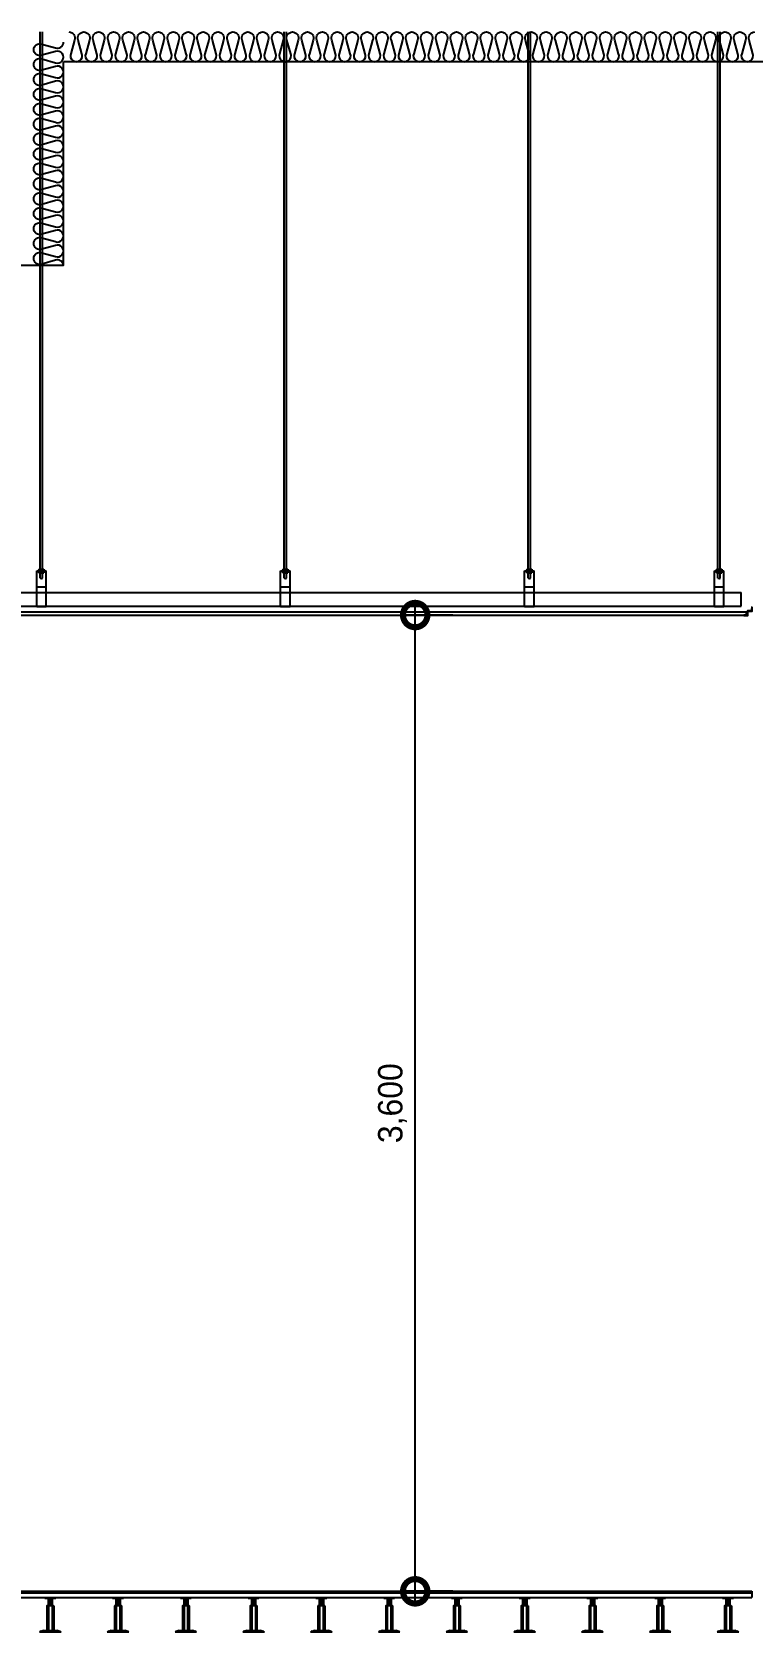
# Model space of a CAD drawing. Header units: millimetres. Extents: x 17311 to 801382, y -242618 to -104888.
# Drawn here: x 138439 to 141095, y -217858 to -211958 of the extents above; entities that cross this region are included whole.
import ezdxf

# ---------------------------------------------------------------- set-up
doc = ezdxf.new("R2010")
doc.units = ezdxf.units.MM
doc.header["$LTSCALE"] = 250
doc.layers.get('Defpoints').update_dxf_attribs({"color": 151})
for name, color, linetype in [('A-CEIL', 8, 'Continuous'), ('A-CEIL_EL', 8, 'Continuous'), ('A-ELE-4', 4, 'Continuous'), ('A-ELE-8', 8, 'Continuous'), ('GES', 7, 'Continuous'), ('ISL', 251, 'Continuous'), ('MO-S', 3, 'Continuous')]:
    doc.layers.add(name, color=color, linetype=linetype)
doc.layers.add('CK', color=221, linetype='Continuous', plot=False)
doc.styles.add('Gdim', font='')
doc.styles.get('Gdim').set_extended_font_data('Dotum')
doc.dimstyles.new('Gdim50', dxfattribs={"dimscale": 30, "dimtxt": 3, "dimasz": 6, "dimexe": 1.5, "dimexo": 2, "dimgap": 1, "dimtad": 1, "dimdec": 0, "dimzin": 0, "dimdsep": 46, "dimlunit": 6, "dimtxsty": 'Gdim', "dimblk": 'DOTSMALL', "dimcen": 1.5, "dimdle": 1.5, "dimclrd": 256, "dimclre": 256, "dimclrt": 256, "dimazin": 0, "dimtfac": 1, "dimtdec": 0, "dimtix": 1, "dimtmove": 2, "dimatfit": 3, "dimldrblk": 'DOTSMALL', "dimfxl": 1.5, "dimtolj": 1, "dimtzin": 0, "dimlwd": -1, "dimlwe": -1, "dimarcsym": 1})

# ---------------------------------------------------------------- blocks, each defined once
blk = doc.blocks.new('_DotSmall')
at = {"color": 0, "linetype": 'ByBlock', "const_width": 0.5}
blk.add_lwpolyline([(-0.0625, 0, 1), (0.0625, 0, 1)], format="xyb", close=True, dxfattribs=at)
blk = doc.blocks.new('*D54')
at = {"layer": 'CK', "transparency": 16777216}
for p, q in [((139991, -214108.4), (139807.7, -214108.4)), ((139852.7, -217753.4), (139852.7, -214063.4)), ((139991, -217708.4), (139807.7, -217708.4))]:
    blk.add_line(p, q, dxfattribs=at)
at = {"layer": 'Defpoints', "color": 0, "transparency": 16777216}
for p in [(139852.7, -214108.4), (140051, -214108.4), (140051, -217708.4)]:
    blk.add_point(p, dxfattribs=at)
at = {"layer": 'CK', "transparency": 16777216, "xscale": 180, "yscale": 180, "zscale": 180}
for p, rotation in [((139852.7, -214108.4), 90), ((139852.7, -217708.4), 270)]:
    blk.add_blockref('_DotSmall', p, dxfattribs=dict(at, rotation=rotation))
at = {"layer": 'CK', "transparency": 16777216, "insert": (139769, -215908.4), "char_height": 90, "attachment_point": 5, "rotation": 90, "style": 'Gdim'}
blk.add_mtext('\\A1;3,600', dxfattribs=at)
blk = doc.blocks.new('*U104')
at = {"layer": 'A-ELE-4'}
blk.add_line((-8.1, 0), (14941.9, 0), dxfattribs=at)
at = {"layer": 'A-ELE-8'}
for p, q in [((14941.9, 0), (14941.9, -23)), ((-8.1, -5), (14941.9, -5)), ((-8.1, -23), (14941.9, -23))]:
    blk.add_line(p, q, dxfattribs=at)
blk = doc.blocks.new('*U105')
at = {"layer": 'GES', "color": 8}
for p, q in [((51345, 2017, 0), (51345, 2019.5, 0)), ((51345, 2019.5, 0), (51385, 2019.5, 0)), ((51345, 2017, 0), (51385, 2017, 0)), ((51357.4, 2017, 0), (51357.4, 2007.2, 0)), ((51357.4, 2013.6, 0), (51357.4, 1989.7, 0)), ((51357.4, 2011.6, 0), (51372.6, 2011.6, 0)), ((51357.4, 2011.6, 0), (51372.6, 2011.6, 0)), ((51357.4, 2006.6, 0), (51372.6, 2006.6, 0)), ((51357.4, 2006.6, 0), (51372.6, 2006.6, 0)), ((51372.6, 2017, 0), (51372.6, 2007.2, 0)), ((51372.6, 2013.6, 0), (51372.6, 1989.7, 0)), ((51385, 2017, 0), (51385, 2019.5, 0)), ((51595, 2017, 0), (51595, 2019.5, 0)), ((51595, 2019.5, 0), (51635, 2019.5, 0)), ((51595, 2017, 0), (51635, 2017, 0)), ((51607.4, 2017, 0), (51607.4, 2007.2, 0)), ((51607.4, 2013.6, 0), (51607.4, 1989.7, 0)), ((51607.4, 2011.6, 0), (51622.6, 2011.6, 0)), ((51607.4, 2011.6, 0), (51622.6, 2011.6, 0)), ((51607.4, 2006.6, 0), (51622.6, 2006.6, 0)), ((51607.4, 2006.6, 0), (51622.6, 2006.6, 0)), ((51622.6, 2017, 0), (51622.6, 2007.2, 0)), ((51622.6, 2013.6, 0), (51622.6, 1989.7, 0)), ((51635, 2017, 0), (51635, 2019.5, 0)), ((51845, 2017, 0), (51845, 2019.5, 0)), ((51845, 2019.5, 0), (51885, 2019.5, 0)), ((51845, 2017, 0), (51885, 2017, 0)), ((51857.4, 2017, 0), (51857.4, 2007.2, 0)), ((51857.4, 2013.6, 0), (51857.4, 1989.7, 0)), ((51857.4, 2011.6, 0), (51872.6, 2011.6, 0)), ((51857.4, 2011.6, 0), (51872.6, 2011.6, 0)), ((51857.4, 2006.6, 0), (51872.6, 2006.6, 0)), ((51857.4, 2006.6, 0), (51872.6, 2006.6, 0)), ((51872.6, 2017, 0), (51872.6, 2007.2, 0)), ((51872.6, 2013.6, 0), (51872.6, 1989.7, 0)), ((51885, 2017, 0), (51885, 2019.5, 0)), ((52095, 2017, 0), (52095, 2019.5, 0)), ((52095, 2019.5, 0), (52135, 2019.5, 0)), ((52095, 2017, 0), (52135, 2017, 0)), ((52107.4, 2017, 0), (52107.4, 2007.2, 0)), ((52107.4, 2013.6, 0), (52107.4, 1989.7, 0)), ((52107.4, 2011.6, 0), (52122.6, 2011.6, 0)), ((52107.4, 2011.6, 0), (52122.6, 2011.6, 0)), ((52107.4, 2006.6, 0), (52122.6, 2006.6, 0)), ((52107.4, 2006.6, 0), (52122.6, 2006.6, 0)), ((52122.6, 2017, 0), (52122.6, 2007.2, 0)), ((52122.6, 2013.6, 0), (52122.6, 1989.7, 0)), ((52135, 2017, 0), (52135, 2019.5, 0)), ((52345, 2017, 0), (52345, 2019.5, 0)), ((52345, 2019.5, 0), (52385, 2019.5, 0)), ((52345, 2017, 0), (52385, 2017, 0)), ((52357.4, 2017, 0), (52357.4, 2007.2, 0)), ((52357.4, 2013.6, 0), (52357.4, 1989.7, 0)), ((52357.4, 2011.6, 0), (52372.6, 2011.6, 0)), ((52357.4, 2011.6, 0), (52372.6, 2011.6, 0)), ((52357.4, 2006.6, 0), (52372.6, 2006.6, 0)), ((52357.4, 2006.6, 0), (52372.6, 2006.6, 0)), ((52372.6, 2017, 0), (52372.6, 2007.2, 0)), ((52372.6, 2013.6, 0), (52372.6, 1989.7, 0)), ((52385, 2017, 0), (52385, 2019.5, 0)), ((52595, 2017, 0), (52595, 2019.5, 0)), ((52595, 2019.5, 0), (52635, 2019.5, 0)), ((52595, 2017, 0), (52635, 2017, 0)), ((52607.4, 2017, 0), (52607.4, 2007.2, 0)), ((52607.4, 2013.6, 0), (52607.4, 1989.7, 0)), ((52607.4, 2011.6, 0), (52622.6, 2011.6, 0)), ((52607.4, 2011.6, 0), (52622.6, 2011.6, 0)), ((52607.4, 2006.6, 0), (52622.6, 2006.6, 0)), ((52607.4, 2006.6, 0), (52622.6, 2006.6, 0)), ((52622.6, 2017, 0), (52622.6, 2007.2, 0)), ((52622.6, 2013.6, 0), (52622.6, 1989.7, 0)), ((52635, 2017, 0), (52635, 2019.5, 0)), ((52845, 2017, 0), (52845, 2019.5, 0)), ((52845, 2019.5, 0), (52885, 2019.5, 0)), ((52845, 2017, 0), (52885, 2017, 0)), ((52857.4, 2017, 0), (52857.4, 2007.2, 0)), ((52857.4, 2013.6, 0), (52857.4, 1989.7, 0)), ((52857.4, 2011.6, 0), (52872.6, 2011.6, 0)), ((52857.4, 2011.6, 0), (52872.6, 2011.6, 0)), ((52857.4, 2006.6, 0), (52872.6, 2006.6, 0)), ((52857.4, 2006.6, 0), (52872.6, 2006.6, 0)), ((52872.6, 2017, 0), (52872.6, 2007.2, 0)), ((52872.6, 2013.6, 0), (52872.6, 1989.7, 0)), ((52885, 2017, 0), (52885, 2019.5, 0)), ((53095, 2017, 0), (53095, 2019.5, 0)), ((53095, 2019.5, 0), (53135, 2019.5, 0)), ((53095, 2017, 0), (53135, 2017, 0)), ((53107.4, 2017, 0), (53107.4, 2007.2, 0)), ((53107.4, 2013.6, 0), (53107.4, 1989.7, 0)), ((53107.4, 2011.6, 0), (53122.6, 2011.6, 0)), ((53107.4, 2011.6, 0), (53122.6, 2011.6, 0)), ((53107.4, 2006.6, 0), (53122.6, 2006.6, 0)), ((53107.4, 2006.6, 0), (53122.6, 2006.6, 0)), ((53122.6, 2017, 0), (53122.6, 2007.2, 0)), ((53122.6, 2013.6, 0), (53122.6, 1989.7, 0)), ((53135, 2017, 0), (53135, 2019.5, 0)), ((53345, 2017, 0), (53345, 2019.5, 0)), ((53345, 2019.5, 0), (53385, 2019.5, 0)), ((53345, 2017, 0), (53385, 2017, 0)), ((53357.4, 2017, 0), (53357.4, 2007.2, 0)), ((53357.4, 2013.6, 0), (53357.4, 1989.7, 0)), ((53357.4, 2011.6, 0), (53372.6, 2011.6, 0)), ((53357.4, 2011.6, 0), (53372.6, 2011.6, 0)), ((53357.4, 2006.6, 0), (53372.6, 2006.6, 0)), ((53357.4, 2006.6, 0), (53372.6, 2006.6, 0)), ((53372.6, 2017, 0), (53372.6, 2007.2, 0)), ((53372.6, 2013.6, 0), (53372.6, 1989.7, 0)), ((53385, 2017, 0), (53385, 2019.5, 0)), ((53595, 2017, 0), (53595, 2019.5, 0)), ((53595, 2019.5, 0), (53635, 2019.5, 0)), ((53595, 2017, 0), (53635, 2017, 0)), ((53607.4, 2017, 0), (53607.4, 2007.2, 0)), ((53607.4, 2013.6, 0), (53607.4, 1989.7, 0)), ((53607.4, 2011.6, 0), (53622.6, 2011.6, 0)), ((53607.4, 2011.6, 0), (53622.6, 2011.6, 0)), ((53607.4, 2006.6, 0), (53622.6, 2006.6, 0)), ((53607.4, 2006.6, 0), (53622.6, 2006.6, 0)), ((53622.6, 2017, 0), (53622.6, 2007.2, 0)), ((53622.6, 2013.6, 0), (53622.6, 1989.7, 0)), ((53635, 2017, 0), (53635, 2019.5, 0)), ((53845, 2017, 0), (53845, 2019.5, 0)), ((53845, 2019.5, 0), (53885, 2019.5, 0)), ((53845, 2017, 0), (53885, 2017, 0)), ((53857.4, 2017, 0), (53857.4, 2007.2, 0)), ((53857.4, 2013.6, 0), (53857.4, 1989.7, 0)), ((53857.4, 2011.6, 0), (53872.6, 2011.6, 0)), ((53857.4, 2011.6, 0), (53872.6, 2011.6, 0)), ((53857.4, 2006.6, 0), (53872.6, 2006.6, 0)), ((53857.4, 2006.6, 0), (53872.6, 2006.6, 0)), ((53872.6, 2017, 0), (53872.6, 2007.2, 0)), ((53872.6, 2013.6, 0), (53872.6, 1989.7, 0)), ((53885, 2017, 0), (53885, 2019.5, 0)), ((51352.6, 1988.9, 0), (51352.6, 1898, 0)), ((51353.4, 1989.7, 0), (51357.6, 1989.7, 0)), ((51357.4, 2001.6, 0), (51372.6, 2001.6, 0)), ((51357.4, 2001.6, 0), (51372.6, 2001.6, 0)), ((51357.4, 1996.6, 0), (51372.6, 1996.6, 0)), ((51357.4, 1996.6, 0), (51372.6, 1996.6, 0)), ((51357.4, 1991.6, 0), (51372.6, 1991.6, 0)), ((51357.4, 1991.6, 0), (51372.6, 1991.6, 0)), ((51357.6, 1989.7, 0), (51372.6, 1989.7, 0)), ((51358.4, 1988.9, 0), (51358.4, 1898, 0)), ((51359.2, 1989.7, 0), (51370.9, 1989.7, 0)), ((51371.7, 1988.9, 0), (51371.7, 1898, 0)), ((51372.6, 1989.7, 0), (51376.7, 1989.7, 0)), ((51377.6, 1988.9, 0), (51377.6, 1898, 0)), ((51602.6, 1988.9, 0), (51602.6, 1898, 0)), ((51603.4, 1989.7, 0), (51607.6, 1989.7, 0)), ((51607.4, 2001.6, 0), (51622.6, 2001.6, 0)), ((51607.4, 2001.6, 0), (51622.6, 2001.6, 0)), ((51607.4, 1996.6, 0), (51622.6, 1996.6, 0)), ((51607.4, 1996.6, 0), (51622.6, 1996.6, 0)), ((51607.4, 1991.6, 0), (51622.6, 1991.6, 0)), ((51607.4, 1991.6, 0), (51622.6, 1991.6, 0)), ((51607.6, 1989.7, 0), (51622.6, 1989.7, 0)), ((51608.4, 1988.9, 0), (51608.4, 1898, 0)), ((51609.2, 1989.7, 0), (51620.9, 1989.7, 0)), ((51621.7, 1988.9, 0), (51621.7, 1898, 0)), ((51622.6, 1989.7, 0), (51626.7, 1989.7, 0)), ((51627.6, 1988.9, 0), (51627.6, 1898, 0)), ((51852.6, 1988.9, 0), (51852.6, 1898, 0)), ((51853.4, 1989.7, 0), (51857.6, 1989.7, 0)), ((51857.4, 2001.6, 0), (51872.6, 2001.6, 0)), ((51857.4, 2001.6, 0), (51872.6, 2001.6, 0)), ((51857.4, 1996.6, 0), (51872.6, 1996.6, 0)), ((51857.4, 1996.6, 0), (51872.6, 1996.6, 0)), ((51857.4, 1991.6, 0), (51872.6, 1991.6, 0)), ((51857.4, 1991.6, 0), (51872.6, 1991.6, 0)), ((51857.6, 1989.7, 0), (51872.6, 1989.7, 0)), ((51858.4, 1988.9, 0), (51858.4, 1898, 0)), ((51859.2, 1989.7, 0), (51870.9, 1989.7, 0)), ((51871.7, 1988.9, 0), (51871.7, 1898, 0)), ((51872.6, 1989.7, 0), (51876.7, 1989.7, 0)), ((51877.6, 1988.9, 0), (51877.6, 1898, 0)), ((52102.6, 1988.9, 0), (52102.6, 1898, 0)), ((52103.4, 1989.7, 0), (52107.6, 1989.7, 0)), ((52107.4, 2001.6, 0), (52122.6, 2001.6, 0)), ((52107.4, 2001.6, 0), (52122.6, 2001.6, 0)), ((52107.4, 1996.6, 0), (52122.6, 1996.6, 0)), ((52107.4, 1996.6, 0), (52122.6, 1996.6, 0)), ((52107.4, 1991.6, 0), (52122.6, 1991.6, 0)), ((52107.4, 1991.6, 0), (52122.6, 1991.6, 0)), ((52107.6, 1989.7, 0), (52122.6, 1989.7, 0)), ((52108.4, 1988.9, 0), (52108.4, 1898, 0)), ((52109.2, 1989.7, 0), (52120.9, 1989.7, 0)), ((52121.7, 1988.9, 0), (52121.7, 1898, 0)), ((52122.6, 1989.7, 0), (52126.7, 1989.7, 0)), ((52127.6, 1988.9, 0), (52127.6, 1898, 0)), ((52352.6, 1988.9, 0), (52352.6, 1898, 0)), ((52353.4, 1989.7, 0), (52357.6, 1989.7, 0)), ((52357.4, 2001.6, 0), (52372.6, 2001.6, 0)), ((52357.4, 2001.6, 0), (52372.6, 2001.6, 0)), ((52357.4, 1996.6, 0), (52372.6, 1996.6, 0)), ((52357.4, 1996.6, 0), (52372.6, 1996.6, 0)), ((52357.4, 1991.6, 0), (52372.6, 1991.6, 0)), ((52357.4, 1991.6, 0), (52372.6, 1991.6, 0)), ((52357.6, 1989.7, 0), (52372.6, 1989.7, 0)), ((52358.4, 1988.9, 0), (52358.4, 1898, 0)), ((52359.2, 1989.7, 0), (52370.9, 1989.7, 0)), ((52371.7, 1988.9, 0), (52371.7, 1898, 0)), ((52372.6, 1989.7, 0), (52376.7, 1989.7, 0)), ((52377.6, 1988.9, 0), (52377.6, 1898, 0)), ((52602.6, 1988.9, 0), (52602.6, 1898, 0)), ((52603.4, 1989.7, 0), (52607.6, 1989.7, 0)), ((52607.4, 2001.6, 0), (52622.6, 2001.6, 0)), ((52607.4, 2001.6, 0), (52622.6, 2001.6, 0)), ((52607.4, 1996.6, 0), (52622.6, 1996.6, 0)), ((52607.4, 1996.6, 0), (52622.6, 1996.6, 0)), ((52607.4, 1991.6, 0), (52622.6, 1991.6, 0)), ((52607.4, 1991.6, 0), (52622.6, 1991.6, 0)), ((52607.6, 1989.7, 0), (52622.6, 1989.7, 0)), ((52608.4, 1988.9, 0), (52608.4, 1898, 0)), ((52609.2, 1989.7, 0), (52620.9, 1989.7, 0)), ((52621.7, 1988.9, 0), (52621.7, 1898, 0)), ((52622.6, 1989.7, 0), (52626.7, 1989.7, 0)), ((52627.6, 1988.9, 0), (52627.6, 1898, 0)), ((52852.6, 1988.9, 0), (52852.6, 1898, 0)), ((52853.4, 1989.7, 0), (52857.6, 1989.7, 0)), ((52857.4, 2001.6, 0), (52872.6, 2001.6, 0)), ((52857.4, 2001.6, 0), (52872.6, 2001.6, 0)), ((52857.4, 1996.6, 0), (52872.6, 1996.6, 0)), ((52857.4, 1996.6, 0), (52872.6, 1996.6, 0)), ((52857.4, 1991.6, 0), (52872.6, 1991.6, 0)), ((52857.4, 1991.6, 0), (52872.6, 1991.6, 0)), ((52857.6, 1989.7, 0), (52872.6, 1989.7, 0)), ((52858.4, 1988.9, 0), (52858.4, 1898, 0)), ((52859.2, 1989.7, 0), (52870.9, 1989.7, 0)), ((52871.7, 1988.9, 0), (52871.7, 1898, 0)), ((52872.6, 1989.7, 0), (52876.7, 1989.7, 0)), ((52877.6, 1988.9, 0), (52877.6, 1898, 0)), ((53102.6, 1988.9, 0), (53102.6, 1898, 0)), ((53103.4, 1989.7, 0), (53107.6, 1989.7, 0)), ((53107.4, 2001.6, 0), (53122.6, 2001.6, 0)), ((53107.4, 2001.6, 0), (53122.6, 2001.6, 0)), ((53107.4, 1996.6, 0), (53122.6, 1996.6, 0)), ((53107.4, 1996.6, 0), (53122.6, 1996.6, 0)), ((53107.4, 1991.6, 0), (53122.6, 1991.6, 0)), ((53107.4, 1991.6, 0), (53122.6, 1991.6, 0)), ((53107.6, 1989.7, 0), (53122.6, 1989.7, 0)), ((53108.4, 1988.9, 0), (53108.4, 1898, 0)), ((53109.2, 1989.7, 0), (53120.9, 1989.7, 0)), ((53121.7, 1988.9, 0), (53121.7, 1898, 0)), ((53122.6, 1989.7, 0), (53126.7, 1989.7, 0)), ((53127.6, 1988.9, 0), (53127.6, 1898, 0)), ((53352.6, 1988.9, 0), (53352.6, 1898, 0)), ((53353.4, 1989.7, 0), (53357.6, 1989.7, 0)), ((53357.4, 2001.6, 0), (53372.6, 2001.6, 0)), ((53357.4, 2001.6, 0), (53372.6, 2001.6, 0)), ((53357.4, 1996.6, 0), (53372.6, 1996.6, 0)), ((53357.4, 1996.6, 0), (53372.6, 1996.6, 0)), ((53357.4, 1991.6, 0), (53372.6, 1991.6, 0)), ((53357.4, 1991.6, 0), (53372.6, 1991.6, 0)), ((53357.6, 1989.7, 0), (53372.6, 1989.7, 0)), ((53358.4, 1988.9, 0), (53358.4, 1898, 0)), ((53359.2, 1989.7, 0), (53370.9, 1989.7, 0)), ((53371.7, 1988.9, 0), (53371.7, 1898, 0)), ((53372.6, 1989.7, 0), (53376.7, 1989.7, 0)), ((53377.6, 1988.9, 0), (53377.6, 1898, 0)), ((53602.6, 1988.9, 0), (53602.6, 1898, 0)), ((53603.4, 1989.7, 0), (53607.6, 1989.7, 0)), ((53607.4, 2001.6, 0), (53622.6, 2001.6, 0)), ((53607.4, 2001.6, 0), (53622.6, 2001.6, 0)), ((53607.4, 1996.6, 0), (53622.6, 1996.6, 0)), ((53607.4, 1996.6, 0), (53622.6, 1996.6, 0)), ((53607.4, 1991.6, 0), (53622.6, 1991.6, 0)), ((53607.4, 1991.6, 0), (53622.6, 1991.6, 0)), ((53607.6, 1989.7, 0), (53622.6, 1989.7, 0)), ((53608.4, 1988.9, 0), (53608.4, 1898, 0)), ((53609.2, 1989.7, 0), (53620.9, 1989.7, 0)), ((53621.7, 1988.9, 0), (53621.7, 1898, 0)), ((53622.6, 1989.7, 0), (53626.7, 1989.7, 0)), ((53627.6, 1988.9, 0), (53627.6, 1898, 0)), ((53852.6, 1988.9, 0), (53852.6, 1898, 0)), ((53853.4, 1989.7, 0), (53857.6, 1989.7, 0)), ((53857.4, 2001.6, 0), (53872.6, 2001.6, 0)), ((53857.4, 2001.6, 0), (53872.6, 2001.6, 0)), ((53857.4, 1996.6, 0), (53872.6, 1996.6, 0)), ((53857.4, 1996.6, 0), (53872.6, 1996.6, 0)), ((53857.4, 1991.6, 0), (53872.6, 1991.6, 0)), ((53857.4, 1991.6, 0), (53872.6, 1991.6, 0)), ((53857.6, 1989.7, 0), (53872.6, 1989.7, 0)), ((53858.4, 1988.9, 0), (53858.4, 1898, 0)), ((53859.2, 1989.7, 0), (53870.9, 1989.7, 0)), ((53871.7, 1988.9, 0), (53871.7, 1898, 0)), ((53872.6, 1989.7, 0), (53876.7, 1989.7, 0)), ((53877.6, 1988.9, 0), (53877.6, 1898, 0)), ((51325.4, 1892.5), (51404.8, 1892.5, 0)), ((51331.7, 1895.4), (51398.4, 1895.4)), ((51340.2, 1897.7), (51390.3, 1897.7)), ((51353.4, 1897.2, 0), (51357.6, 1897.2, 0)), ((51356.7, 1897.2, 0), (51356.7, 1897.7)), ((51357.6, 1897.2, 0), (51372.6, 1897.2, 0)), ((51372.6, 1897.2, 0), (51376.7, 1897.2, 0)), ((51373.4, 1897.2, 0), (51373.4, 1897.7)), ((51575.4, 1892.5), (51654.8, 1892.5, 0)), ((51581.7, 1895.4), (51648.4, 1895.4)), ((51590.2, 1897.7), (51640.3, 1897.7)), ((51603.4, 1897.2, 0), (51607.6, 1897.2, 0)), ((51606.7, 1897.2, 0), (51606.7, 1897.7)), ((51607.6, 1897.2, 0), (51622.6, 1897.2, 0)), ((51622.6, 1897.2, 0), (51626.7, 1897.2, 0)), ((51623.4, 1897.2, 0), (51623.4, 1897.7)), ((51825.4, 1892.5), (51904.8, 1892.5, 0)), ((51831.7, 1895.4), (51898.4, 1895.4)), ((51840.2, 1897.7), (51890.3, 1897.7)), ((51853.4, 1897.2, 0), (51857.6, 1897.2, 0)), ((51856.7, 1897.2, 0), (51856.7, 1897.7)), ((51857.6, 1897.2, 0), (51872.6, 1897.2, 0)), ((51872.6, 1897.2, 0), (51876.7, 1897.2, 0)), ((51873.4, 1897.2, 0), (51873.4, 1897.7)), ((52075.4, 1892.5), (52154.8, 1892.5, 0)), ((52081.7, 1895.4), (52148.4, 1895.4)), ((52090.2, 1897.7), (52140.3, 1897.7)), ((52103.4, 1897.2, 0), (52107.6, 1897.2, 0)), ((52106.7, 1897.2, 0), (52106.7, 1897.7)), ((52107.6, 1897.2, 0), (52122.6, 1897.2, 0)), ((52122.6, 1897.2, 0), (52126.7, 1897.2, 0)), ((52123.4, 1897.2, 0), (52123.4, 1897.7)), ((52325.4, 1892.5), (52404.8, 1892.5, 0)), ((52331.7, 1895.4), (52398.4, 1895.4)), ((52340.2, 1897.7), (52390.3, 1897.7)), ((52353.4, 1897.2, 0), (52357.6, 1897.2, 0)), ((52356.7, 1897.2, 0), (52356.7, 1897.7)), ((52357.6, 1897.2, 0), (52372.6, 1897.2, 0)), ((52372.6, 1897.2, 0), (52376.7, 1897.2, 0)), ((52373.4, 1897.2, 0), (52373.4, 1897.7)), ((52575.4, 1892.5), (52654.8, 1892.5, 0)), ((52581.7, 1895.4), (52648.4, 1895.4)), ((52590.2, 1897.7), (52640.3, 1897.7)), ((52603.4, 1897.2, 0), (52607.6, 1897.2, 0)), ((52606.7, 1897.2, 0), (52606.7, 1897.7)), ((52607.6, 1897.2, 0), (52622.6, 1897.2, 0)), ((52622.6, 1897.2, 0), (52626.7, 1897.2, 0)), ((52623.4, 1897.2, 0), (52623.4, 1897.7)), ((52825.4, 1892.5), (52904.8, 1892.5, 0)), ((52831.7, 1895.4), (52898.4, 1895.4)), ((52840.2, 1897.7), (52890.3, 1897.7)), ((52853.4, 1897.2, 0), (52857.6, 1897.2, 0)), ((52856.7, 1897.2, 0), (52856.7, 1897.7)), ((52857.6, 1897.2, 0), (52872.6, 1897.2, 0)), ((52872.6, 1897.2, 0), (52876.7, 1897.2, 0)), ((52873.4, 1897.2, 0), (52873.4, 1897.7)), ((53075.4, 1892.5), (53154.8, 1892.5, 0)), ((53081.7, 1895.4), (53148.4, 1895.4)), ((53090.2, 1897.7), (53140.3, 1897.7)), ((53103.4, 1897.2, 0), (53107.6, 1897.2, 0)), ((53106.7, 1897.2, 0), (53106.7, 1897.7)), ((53107.6, 1897.2, 0), (53122.6, 1897.2, 0)), ((53122.6, 1897.2, 0), (53126.7, 1897.2, 0)), ((53123.4, 1897.2, 0), (53123.4, 1897.7)), ((53325.4, 1892.5), (53404.8, 1892.5, 0)), ((53331.7, 1895.4), (53398.4, 1895.4)), ((53340.2, 1897.7), (53390.3, 1897.7)), ((53353.4, 1897.2, 0), (53357.6, 1897.2, 0)), ((53356.7, 1897.2, 0), (53356.7, 1897.7)), ((53357.6, 1897.2, 0), (53372.6, 1897.2, 0)), ((53372.6, 1897.2, 0), (53376.7, 1897.2, 0)), ((53373.4, 1897.2, 0), (53373.4, 1897.7)), ((53575.4, 1892.5), (53654.8, 1892.5, 0)), ((53581.7, 1895.4), (53648.4, 1895.4)), ((53590.2, 1897.7), (53640.3, 1897.7)), ((53603.4, 1897.2, 0), (53607.6, 1897.2, 0)), ((53606.7, 1897.2, 0), (53606.7, 1897.7)), ((53607.6, 1897.2, 0), (53622.6, 1897.2, 0)), ((53622.6, 1897.2, 0), (53626.7, 1897.2, 0)), ((53623.4, 1897.2, 0), (53623.4, 1897.7)), ((53825.4, 1892.5), (53904.8, 1892.5, 0)), ((53831.7, 1895.4), (53898.4, 1895.4)), ((53840.2, 1897.7), (53890.3, 1897.7)), ((53853.4, 1897.2, 0), (53857.6, 1897.2, 0)), ((53856.7, 1897.2, 0), (53856.7, 1897.7)), ((53857.6, 1897.2, 0), (53872.6, 1897.2, 0)), ((53872.6, 1897.2, 0), (53876.7, 1897.2, 0)), ((53873.4, 1897.2, 0), (53873.4, 1897.7))]:
    blk.add_line(p, q, dxfattribs=at)
for centre, radius, start, end in [((51353.4, 1988.9, 0), 0.833, 90, 180), ((51357.6, 1988.9, 0), 0.833, 0, 90), ((51359.2, 1988.9, 0), 0.833, 90, 180), ((51370.9, 1988.9, 0), 0.833, 0, 90), ((51372.6, 1988.9, 0), 0.833, 90, 180), ((51376.7, 1988.9, 0), 0.833, 0, 90), ((51603.4, 1988.9, 0), 0.833, 90, 180), ((51607.6, 1988.9, 0), 0.833, 0, 90), ((51609.2, 1988.9, 0), 0.833, 90, 180), ((51620.9, 1988.9, 0), 0.833, 0, 90), ((51622.6, 1988.9, 0), 0.833, 90, 180), ((51626.7, 1988.9, 0), 0.833, 0, 90), ((51853.4, 1988.9, 0), 0.833, 90, 180), ((51857.6, 1988.9, 0), 0.833, 0, 90), ((51859.2, 1988.9, 0), 0.833, 90, 180), ((51870.9, 1988.9, 0), 0.833, 0, 90), ((51872.6, 1988.9, 0), 0.833, 90, 180), ((51876.7, 1988.9, 0), 0.833, 0, 90), ((52103.4, 1988.9, 0), 0.833, 90, 180), ((52107.6, 1988.9, 0), 0.833, 0, 90), ((52109.2, 1988.9, 0), 0.833, 90, 180), ((52120.9, 1988.9, 0), 0.833, 0, 90), ((52122.6, 1988.9, 0), 0.833, 90, 180), ((52126.7, 1988.9, 0), 0.833, 0, 90), ((52353.4, 1988.9, 0), 0.833, 90, 180), ((52357.6, 1988.9, 0), 0.833, 0, 90), ((52359.2, 1988.9, 0), 0.833, 90, 180), ((52370.9, 1988.9, 0), 0.833, 0, 90), ((52372.6, 1988.9, 0), 0.833, 90, 180), ((52376.7, 1988.9, 0), 0.833, 0, 90), ((52603.4, 1988.9, 0), 0.833, 90, 180), ((52607.6, 1988.9, 0), 0.833, 0, 90), ((52609.2, 1988.9, 0), 0.833, 90, 180), ((52620.9, 1988.9, 0), 0.833, 0, 90), ((52622.6, 1988.9, 0), 0.833, 90, 180), ((52626.7, 1988.9, 0), 0.833, 0, 90), ((52853.4, 1988.9, 0), 0.833, 90, 180), ((52857.6, 1988.9, 0), 0.833, 0, 90), ((52859.2, 1988.9, 0), 0.833, 90, 180), ((52870.9, 1988.9, 0), 0.833, 0, 90), ((52872.6, 1988.9, 0), 0.833, 90, 180), ((52876.7, 1988.9, 0), 0.833, 0, 90), ((53103.4, 1988.9, 0), 0.833, 90, 180), ((53107.6, 1988.9, 0), 0.833, 0, 90), ((53109.2, 1988.9, 0), 0.833, 90, 180), ((53120.9, 1988.9, 0), 0.833, 0, 90), ((53122.6, 1988.9, 0), 0.833, 90, 180), ((53126.7, 1988.9, 0), 0.833, 0, 90), ((53353.4, 1988.9, 0), 0.833, 90, 180), ((53357.6, 1988.9, 0), 0.833, 0, 90), ((53359.2, 1988.9, 0), 0.833, 90, 180), ((53370.9, 1988.9, 0), 0.833, 0, 90), ((53372.6, 1988.9, 0), 0.833, 90, 180), ((53376.7, 1988.9, 0), 0.833, 0, 90), ((53603.4, 1988.9, 0), 0.833, 90, 180), ((53607.6, 1988.9, 0), 0.833, 0, 90), ((53609.2, 1988.9, 0), 0.833, 90, 180), ((53620.9, 1988.9, 0), 0.833, 0, 90), ((53622.6, 1988.9, 0), 0.833, 90, 180), ((53626.7, 1988.9, 0), 0.833, 0, 90), ((53853.4, 1988.9, 0), 0.833, 90, 180), ((53857.6, 1988.9, 0), 0.833, 0, 90), ((53859.2, 1988.9, 0), 0.833, 90, 180), ((53870.9, 1988.9, 0), 0.833, 0, 90), ((53872.6, 1988.9, 0), 0.833, 90, 180), ((53876.7, 1988.9, 0), 0.833, 0, 90), ((51331.7, 1887.1), 8.33, 90, 139.75602), ((51340.2, 1889.3), 8.33, 90, 132.90538), ((51353.4, 1898, 0), 0.833, 180, 270), ((51357.6, 1898, 0), 0.833, 270, 0), ((51359.2, 1898, 0), 0.833, 180, 270), ((51372.6, 1898, 0), 0.833, 180, 270), ((51376.7, 1898, 0), 0.833, 270, 0), ((51390.3, 1889.3), 8.33, 47.09462, 90), ((51398.4, 1887.1), 8.33, 40.24398, 90), ((51581.7, 1887.1), 8.33, 90, 139.75602), ((51590.2, 1889.3), 8.33, 90, 132.90538), ((51603.4, 1898, 0), 0.833, 180, 270), ((51607.6, 1898, 0), 0.833, 270, 0), ((51609.2, 1898, 0), 0.833, 180, 270), ((51622.6, 1898, 0), 0.833, 180, 270), ((51626.7, 1898, 0), 0.833, 270, 0), ((51640.3, 1889.3), 8.33, 47.09462, 90), ((51648.4, 1887.1), 8.33, 40.24398, 90), ((51831.7, 1887.1), 8.33, 90, 139.75602), ((51840.2, 1889.3), 8.33, 90, 132.90538), ((51853.4, 1898, 0), 0.833, 180, 270), ((51857.6, 1898, 0), 0.833, 270, 0), ((51859.2, 1898, 0), 0.833, 180, 270), ((51872.6, 1898, 0), 0.833, 180, 270), ((51876.7, 1898, 0), 0.833, 270, 0), ((51890.3, 1889.3), 8.33, 47.09462, 90), ((51898.4, 1887.1), 8.33, 40.24398, 90), ((52081.7, 1887.1), 8.33, 90, 139.75602), ((52090.2, 1889.3), 8.33, 90, 132.90538), ((52103.4, 1898, 0), 0.833, 180, 270), ((52107.6, 1898, 0), 0.833, 270, 0), ((52109.2, 1898, 0), 0.833, 180, 270), ((52122.6, 1898, 0), 0.833, 180, 270), ((52126.7, 1898, 0), 0.833, 270, 0), ((52140.3, 1889.3), 8.33, 47.09462, 90), ((52148.4, 1887.1), 8.33, 40.24398, 90), ((52331.7, 1887.1), 8.33, 90, 139.75602), ((52340.2, 1889.3), 8.33, 90, 132.90538), ((52353.4, 1898, 0), 0.833, 180, 270), ((52357.6, 1898, 0), 0.833, 270, 0), ((52359.2, 1898, 0), 0.833, 180, 270), ((52372.6, 1898, 0), 0.833, 180, 270), ((52376.7, 1898, 0), 0.833, 270, 0), ((52390.3, 1889.3), 8.33, 47.09462, 90), ((52398.4, 1887.1), 8.33, 40.24398, 90), ((52581.7, 1887.1), 8.33, 90, 139.75602), ((52590.2, 1889.3), 8.33, 90, 132.90538), ((52603.4, 1898, 0), 0.833, 180, 270), ((52607.6, 1898, 0), 0.833, 270, 0), ((52609.2, 1898, 0), 0.833, 180, 270), ((52622.6, 1898, 0), 0.833, 180, 270), ((52626.7, 1898, 0), 0.833, 270, 0), ((52640.3, 1889.3), 8.33, 47.09462, 90), ((52648.4, 1887.1), 8.33, 40.24398, 90), ((52831.7, 1887.1), 8.33, 90, 139.75602), ((52840.2, 1889.3), 8.33, 90, 132.90538), ((52853.4, 1898, 0), 0.833, 180, 270), ((52857.6, 1898, 0), 0.833, 270, 0), ((52859.2, 1898, 0), 0.833, 180, 270), ((52872.6, 1898, 0), 0.833, 180, 270), ((52876.7, 1898, 0), 0.833, 270, 0), ((52890.3, 1889.3), 8.33, 47.09462, 90), ((52898.4, 1887.1), 8.33, 40.24398, 90), ((53081.7, 1887.1), 8.33, 90, 139.75602), ((53090.2, 1889.3), 8.33, 90, 132.90538), ((53103.4, 1898, 0), 0.833, 180, 270), ((53107.6, 1898, 0), 0.833, 270, 0), ((53109.2, 1898, 0), 0.833, 180, 270), ((53122.6, 1898, 0), 0.833, 180, 270), ((53126.7, 1898, 0), 0.833, 270, 0), ((53140.3, 1889.3), 8.33, 47.09462, 90), ((53148.4, 1887.1), 8.33, 40.24398, 90), ((53331.7, 1887.1), 8.33, 90, 139.75602), ((53340.2, 1889.3), 8.33, 90, 132.90538), ((53353.4, 1898, 0), 0.833, 180, 270), ((53357.6, 1898, 0), 0.833, 270, 0), ((53359.2, 1898, 0), 0.833, 180, 270), ((53372.6, 1898, 0), 0.833, 180, 270), ((53376.7, 1898, 0), 0.833, 270, 0), ((53390.3, 1889.3), 8.33, 47.09462, 90), ((53398.4, 1887.1), 8.33, 40.24398, 90), ((53581.7, 1887.1), 8.33, 90, 139.75602), ((53590.2, 1889.3), 8.33, 90, 132.90538), ((53603.4, 1898, 0), 0.833, 180, 270), ((53607.6, 1898, 0), 0.833, 270, 0), ((53609.2, 1898, 0), 0.833, 180, 270), ((53622.6, 1898, 0), 0.833, 180, 270), ((53626.7, 1898, 0), 0.833, 270, 0), ((53640.3, 1889.3), 8.33, 47.09462, 90), ((53648.4, 1887.1), 8.33, 40.24398, 90), ((53831.7, 1887.1), 8.33, 90, 139.75602), ((53840.2, 1889.3), 8.33, 90, 132.90538), ((53853.4, 1898, 0), 0.833, 180, 270), ((53857.6, 1898, 0), 0.833, 270, 0), ((53859.2, 1898, 0), 0.833, 180, 270), ((53872.6, 1898, 0), 0.833, 180, 270), ((53876.7, 1898, 0), 0.833, 270, 0), ((53890.3, 1889.3), 8.33, 47.09462, 90), ((53898.4, 1887.1), 8.33, 40.24398, 90)]:
    blk.add_arc(centre, radius, start, end, dxfattribs=at)

msp = doc.modelspace()

# ---------------------------------------------------------------- linework, layer by layer
at = {"layer": 'A-CEIL'}
for p, q in [((126577.8, -214096.4, 0), (141074.6, -214096.4, 0)), ((126577.8, -214108.4, 0), (141074.6, -214108.4, 0))]:
    msp.add_line(p, q, dxfattribs=at)
at = {"layer": 'A-CEIL_EL'}
for p, q in [((138469.3, -213972.6), (138469.3, -211958.4, 0)), ((138478.3, -213972.6), (138478.3, -211958.4, 0)), ((139369.3, -213972.6), (139369.3, -211958.4, 0)), ((139378.3, -213972.6), (139378.3, -211958.4, 0)), ((140269.3, -213972.6), (140269.3, -211958.4, 0)), ((140278.3, -213972.6), (140278.3, -211958.4, 0)), ((140969.3, -213972.6), (140969.3, -211958.4, 0)), ((140978.3, -213972.6), (140978.3, -211958.4, 0)), ((138456.3, -214076.6), (138456.3, -213945.4)), ((138456.3, -213945.4), (138491.3, -213945.4)), ((138456.3, -213946.6), (138491.3, -213946.6)), ((138460.3, -213943.9), (138487.2, -213943.9)), ((138460.3, -213943.9), (138460.3, -213945.4)), ((138460.3, -213946.6), (138460.3, -213948.1)), ((138460.3, -213948.1), (138487.2, -213948.1)), ((138464.2, -213938.9), (138483.3, -213938.9)), ((138464.2, -213938.9), (138464.2, -213943.9)), ((138464.2, -213948.1), (138464.2, -213953.1)), ((138464.2, -213953.1), (138483.3, -213953.1)), ((138469.3, -213972.6), (138469.3, -213953.1)), ((138478.3, -213972.6), (138478.3, -213953.1)), ((138483.3, -213938.9), (138483.3, -213943.9)), ((138483.3, -213948.1), (138483.3, -213953.1)), ((138487.2, -213943.9), (138487.2, -213945.4)), ((138487.2, -213946.6), (138487.2, -213948.1)), ((138491.3, -214076.6), (138491.3, -213945.4)), ((139356.3, -214076.6), (139356.3, -213945.4)), ((139356.3, -213945.4), (139391.3, -213945.4)), ((139356.3, -213946.6), (139391.3, -213946.6)), ((139360.3, -213943.9), (139387.2, -213943.9)), ((139360.3, -213943.9), (139360.3, -213945.4)), ((139360.3, -213946.6), (139360.3, -213948.1)), ((139360.3, -213948.1), (139387.2, -213948.1)), ((139364.2, -213938.9), (139383.3, -213938.9)), ((139364.2, -213938.9), (139364.2, -213943.9)), ((139364.2, -213948.1), (139364.2, -213953.1)), ((139364.2, -213953.1), (139383.3, -213953.1)), ((139369.3, -213972.6), (139369.3, -213953.1)), ((139378.3, -213972.6), (139378.3, -213953.1)), ((139383.3, -213938.9), (139383.3, -213943.9)), ((139383.3, -213948.1), (139383.3, -213953.1)), ((139387.2, -213943.9), (139387.2, -213945.4)), ((139387.2, -213946.6), (139387.2, -213948.1)), ((139391.3, -214076.6), (139391.3, -213945.4)), ((140256.3, -214076.6), (140256.3, -213945.4)), ((140256.3, -213945.4), (140291.3, -213945.4)), ((140256.3, -213946.6), (140291.3, -213946.6)), ((140260.3, -213943.9), (140287.2, -213943.9)), ((140260.3, -213943.9), (140260.3, -213945.4)), ((140260.3, -213946.6), (140260.3, -213948.1)), ((140260.3, -213948.1), (140287.2, -213948.1)), ((140264.2, -213938.9), (140283.3, -213938.9)), ((140264.2, -213938.9), (140264.2, -213943.9)), ((140264.2, -213948.1), (140264.2, -213953.1)), ((140264.2, -213953.1), (140283.3, -213953.1)), ((140269.3, -213972.6), (140269.3, -213953.1)), ((140278.3, -213972.6), (140278.3, -213953.1)), ((140283.3, -213938.9), (140283.3, -213943.9)), ((140283.3, -213948.1), (140283.3, -213953.1)), ((140287.2, -213943.9), (140287.2, -213945.4)), ((140287.2, -213946.6), (140287.2, -213948.1)), ((140291.3, -214076.6), (140291.3, -213945.4)), ((140956.3, -214076.6), (140956.3, -213945.4)), ((140956.3, -213945.4), (140991.3, -213945.4)), ((140956.3, -213946.6), (140991.3, -213946.6)), ((140960.3, -213943.9), (140987.2, -213943.9)), ((140960.3, -213943.9), (140960.3, -213945.4)), ((140960.3, -213946.6), (140960.3, -213948.1)), ((140960.3, -213948.1), (140987.2, -213948.1)), ((140964.2, -213938.9), (140983.3, -213938.9)), ((140964.2, -213938.9), (140964.2, -213943.9)), ((140964.2, -213948.1), (140964.2, -213953.1)), ((140964.2, -213953.1), (140983.3, -213953.1)), ((140969.3, -213972.6), (140969.3, -213953.1)), ((140978.3, -213972.6), (140978.3, -213953.1)), ((140983.3, -213938.9), (140983.3, -213943.9)), ((140983.3, -213948.1), (140983.3, -213953.1)), ((140987.2, -213943.9), (140987.2, -213945.4)), ((140987.2, -213946.6), (140987.2, -213948.1)), ((140991.3, -214076.6), (140991.3, -213945.4)), ((126597.7, -214025.4), (141054.7, -214025.4)), ((138456.3, -214004.9), (138491.3, -214004.9)), ((138456.3, -214025.4), (138491.3, -214025.4)), ((139356.3, -214004.9), (139391.3, -214004.9)), ((139356.3, -214025.4), (139391.3, -214025.4)), ((140256.3, -214004.9), (140291.3, -214004.9)), ((140256.3, -214025.4), (140291.3, -214025.4)), ((140956.3, -214004.9), (140991.3, -214004.9)), ((140956.3, -214025.4), (140991.3, -214025.4)), ((141054.7, -214075.4), (141054.7, -214025.4)), ((126597.7, -214075.4), (141054.7, -214075.4)), ((138456.3, -214075.4), (138491.3, -214075.4)), ((138456.3, -214076.6), (138491.3, -214076.6)), ((139356.3, -214075.4), (139391.3, -214075.4)), ((139356.3, -214076.6), (139391.3, -214076.6)), ((140256.3, -214075.4), (140291.3, -214075.4)), ((140256.3, -214076.6), (140291.3, -214076.6)), ((140956.3, -214075.4), (140991.3, -214075.4)), ((140956.3, -214076.6), (140991.3, -214076.6))]:
    msp.add_line(p, q, dxfattribs=at)
for centre in [(138473.8, -213961.1), (139373.8, -213961.1), (140273.8, -213961.1), (140973.8, -213961.1)]:
    msp.add_arc(centre, 12.4, 248.71498, 291.28502, dxfattribs=at)
at = {"layer": 'ISL'}
msp.add_line((141074.6, -214108.4), (141074.6, -214096.4, 0), dxfattribs=at)
at = {"layer": 'ISL', "elevation": 0}
for points in [[(138575.3, -211958.4, -0.524854), (138595.8, -211988.2), (138582.2, -212038.6, 1.449198), (138623.3, -212038.6), (138609.7, -211988.2, -0.524856), (138630.3, -211958.4, -0.524856), (138650.8, -211988.2), (138637.2, -212038.6, 1.449198), (138678.3, -212038.6), (138664.7, -211988.2, -0.524856), (138685.3, -211958.4, -0.524856), (138705.8, -211988.2), (138692.2, -212038.6, 1.449198), (138733.3, -212038.6), (138719.7, -211988.2, -0.524856), (138740.3, -211958.4, -0.524856), (138760.8, -211988.2), (138747.2, -212038.6, 1.449198), (138788.3, -212038.6), (138774.7, -211988.2, -0.524855), (138795.3, -211958.4, -0.524855), (138815.8, -211988.2), (138802.2, -212038.6, 1.449198), (138843.3, -212038.6), (138829.7, -211988.2, -0.524856), (138850.3, -211958.4, -0.524856), (138870.8, -211988.2), (138857.2, -212038.6, 1.449198), (138898.3, -212038.6), (138884.7, -211988.2, -0.524856), (138905.3, -211958.4, -0.524856), (138925.8, -211988.2), (138912.2, -212038.6, 1.449198), (138953.3, -212038.6), (138939.7, -211988.2, -0.524856), (138960.3, -211958.4, -0.524856), (138980.8, -211988.2), (138967.2, -212038.6, 1.449198), (139008.3, -212038.6), (138994.7, -211988.2, -0.524856), (139015.3, -211958.4, -0.524856), (139035.8, -211988.2), (139022.2, -212038.6, 1.449198), (139063.3, -212038.6), (139049.7, -211988.2, -0.524856), (139070.3, -211958.4, -0.524856), (139090.8, -211988.2), (139077.2, -212038.6, 1.449198), (139118.3, -212038.6), (139104.7, -211988.2, -0.524856), (139125.3, -211958.4, -0.524856), (139145.8, -211988.2), (139132.2, -212038.6, 1.449198), (139173.3, -212038.6), (139159.7, -211988.2, -0.524856), (139180.3, -211958.4, -0.524856), (139200.8, -211988.2), (139187.2, -212038.6, 1.449198), (139228.3, -212038.6), (139214.7, -211988.2, -0.524856), (139235.3, -211958.4, -0.524856), (139255.8, -211988.2), (139242.2, -212038.6, 0.524933), (139262.8, -212068.4, 0.524933), (139283.3, -212038.6), (139269.7, -211988.2, -0.524856), (139290.3, -211958.4, -0.524856), (139310.8, -211988.2), (139297.2, -212038.6, 1.449198), (139338.3, -212038.6), (139324.7, -211988.2, -0.524856), (139345.3, -211958.4, -0.524856), (139365.8, -211988.2), (139352.2, -212038.6, 1.449198), (139393.3, -212038.6), (139379.7, -211988.2, -0.524856), (139400.3, -211958.4, -0.524856), (139420.8, -211988.2), (139407.2, -212038.6, 1.449198), (139448.3, -212038.6), (139434.7, -211988.2, -0.524856), (139455.3, -211958.4, -0.524856), (139475.8, -211988.2), (139462.2, -212038.6, 1.449198), (139503.3, -212038.6), (139489.7, -211988.2, -0.524856), (139510.3, -211958.4, -0.524856), (139530.8, -211988.2), (139517.2, -212038.6, 1.449198), (139558.3, -212038.6), (139544.7, -211988.2, -0.524856), (139565.3, -211958.4, -0.524856), (139585.8, -211988.2), (139572.2, -212038.6, 1.449198), (139613.3, -212038.6), (139599.7, -211988.2, -0.524856), (139620.3, -211958.4, -0.524856), (139640.8, -211988.2), (139627.2, -212038.6, 1.449198), (139668.3, -212038.6), (139654.7, -211988.2, -0.524856), (139675.3, -211958.4, -0.524856), (139695.8, -211988.2), (139682.2, -212038.6, 1.449198), (139723.3, -212038.6), (139709.7, -211988.2, -0.524856), (139730.3, -211958.4, -0.524856), (139750.8, -211988.2), (139737.2, -212038.6, 1.449198), (139778.3, -212038.6), (139764.7, -211988.2, -0.524856), (139785.3, -211958.4, -0.524856), (139805.8, -211988.2), (139792.2, -212038.6, 1.449198), (139833.3, -212038.6), (139819.7, -211988.2, -0.524856), (139840.3, -211958.4, -0.524856), (139860.8, -211988.2), (139847.2, -212038.6, 1.449198), (139888.3, -212038.6), (139874.7, -211988.2, -0.524856), (139895.3, -211958.4, -0.524856), (139915.8, -211988.2), (139902.2, -212038.6, 1.449198), (139943.3, -212038.6), (139929.7, -211988.2, -0.524856), (139950.3, -211958.4, -0.524856), (139970.8, -211988.2), (139957.2, -212038.6, 1.449198), (139998.3, -212038.6), (139984.7, -211988.2, -0.524856), (140005.3, -211958.4, -0.524856), (140025.8, -211988.2), (140012.2, -212038.6, 1.449198), (140053.3, -212038.6), (140039.7, -211988.2, -0.524856), (140060.3, -211958.4, -0.524856), (140080.8, -211988.2), (140067.2, -212038.6, 1.449198), (140108.3, -212038.6), (140094.7, -211988.2, -0.524856), (140115.3, -211958.4, -0.524856), (140135.8, -211988.2), (140122.2, -212038.6, 1.449198), (140163.3, -212038.6), (140149.7, -211988.2, -0.524856), (140170.3, -211958.4, -0.524856), (140190.8, -211988.2), (140177.2, -212038.6, 1.449198), (140218.3, -212038.6), (140204.7, -211988.2, -0.524856), (140225.3, -211958.4, -0.524856), (140245.8, -211988.2), (140232.2, -212038.6, 1.449198), (140273.3, -212038.6), (140259.7, -211988.2, -0.524856), (140280.3, -211958.4, -0.524856), (140300.8, -211988.2), (140287.2, -212038.6, 1.449198), (140328.3, -212038.6), (140314.7, -211988.2, -0.524856), (140335.3, -211958.4, -0.524856), (140355.8, -211988.2), (140342.2, -212038.6, 1.449198), (140383.3, -212038.6), (140369.7, -211988.2, -0.524856), (140390.3, -211958.4, -0.524856), (140410.8, -211988.2), (140397.2, -212038.6, 1.449198), (140438.3, -212038.6), (140424.7, -211988.2, -0.524856), (140445.3, -211958.4, -0.524856), (140465.8, -211988.2), (140452.2, -212038.6, 1.449198), (140493.3, -212038.6), (140479.7, -211988.2, -0.524856), (140500.3, -211958.4, -0.524856), (140520.8, -211988.2), (140507.2, -212038.6, 1.449198), (140548.3, -212038.6), (140534.7, -211988.2, -0.524856), (140555.3, -211958.4, -0.524856), (140575.8, -211988.2), (140562.2, -212038.6, 1.449198), (140603.3, -212038.6), (140589.7, -211988.2, -0.524856), (140610.3, -211958.4, -0.524856), (140630.8, -211988.2), (140617.2, -212038.6, 1.449198), (140658.3, -212038.6), (140644.7, -211988.2, -0.524856), (140665.3, -211958.4, -0.524856), (140685.8, -211988.2), (140672.2, -212038.6, 1.449198), (140713.3, -212038.6), (140699.7, -211988.2, -0.524856), (140720.3, -211958.4, -0.524856), (140740.8, -211988.2), (140727.2, -212038.6, 1.449198), (140768.3, -212038.6), (140754.7, -211988.2, -0.524856), (140775.3, -211958.4, -0.524856), (140795.8, -211988.2), (140782.2, -212038.6, 1.449198), (140823.3, -212038.6), (140809.7, -211988.2, -0.524856), (140830.3, -211958.4, -0.524856), (140850.8, -211988.2), (140837.2, -212038.6, 1.449198), (140878.3, -212038.6), (140864.7, -211988.2, -0.524856), (140885.3, -211958.4, -0.524856), (140905.8, -211988.2), (140892.2, -212038.6, 1.449198), (140933.3, -212038.6), (140919.7, -211988.2, -0.524856), (140940.3, -211958.4, -0.524856), (140960.8, -211988.2), (140947.2, -212038.6, 1.449198), (140988.3, -212038.6), (140974.7, -211988.2, -0.524856), (140995.3, -211958.4, -0.524856), (141015.8, -211988.2), (141002.2, -212038.6, 1.449198), (141043.3, -212038.6), (141029.7, -211988.2, -0.524856), (141050.3, -211958.4, -0.524856), (141070.8, -211988.2), (141057.2, -212038.6, 1.449198), (141098.3, -212038.6), (141084.7, -211988.2, -0.524856), (141105.3, -211958.4, -0.524856)], [(138555.1, -212818.4, 0.489145), (138525.4, -212800.3), (138475.1, -212814, -0.524856), (138445.3, -212793.4, -0.524856), (138475.1, -212772.8), (138525.4, -212786.5, 1.449198), (138525.4, -212745.3), (138475.1, -212759, -0.524856), (138445.3, -212738.4, -0.524856), (138475.1, -212717.8), (138525.4, -212731.5, 1.449198), (138525.4, -212690.3), (138475.1, -212704, -0.524856), (138445.3, -212683.4, -0.524856), (138475.1, -212662.8), (138525.4, -212676.5, 1.449198), (138525.4, -212635.3), (138475.1, -212649, -0.524856), (138445.3, -212628.4, -0.524856), (138475.1, -212607.8), (138525.4, -212621.5, 1.449198), (138525.4, -212580.3), (138475.1, -212594, -0.524856), (138445.3, -212573.4, -0.524856), (138475.1, -212552.8), (138525.4, -212566.5, 1.449198), (138525.4, -212525.3), (138475.1, -212539, -0.524856), (138445.3, -212518.4, -0.524856), (138475.1, -212497.8), (138525.4, -212511.5, 1.449198), (138525.4, -212470.3), (138475.1, -212484, -0.524856), (138445.3, -212463.4, -0.524856), (138475.1, -212442.8), (138525.4, -212456.5, 1.449198), (138525.4, -212415.3), (138475.1, -212429, -0.524856), (138445.3, -212408.4, -0.524856), (138475.1, -212387.8), (138525.4, -212401.5, 1.449198), (138525.4, -212360.3), (138475.1, -212374, -0.524856), (138445.3, -212353.4, -0.524856), (138475.1, -212332.8), (138525.4, -212346.5, 1.449198), (138525.4, -212305.3), (138475.1, -212319, -0.524856), (138445.3, -212298.4, -0.524856), (138475.1, -212277.8), (138525.4, -212291.5, 1.449198), (138525.4, -212250.3), (138475.1, -212264, -0.524856), (138445.3, -212243.4, -0.524856), (138475.1, -212222.8), (138525.4, -212236.5, 1.449198), (138525.4, -212195.3), (138475.1, -212209, -0.524856), (138445.3, -212188.4, -0.524856), (138475.1, -212167.8), (138525.4, -212181.5, 1.449198), (138525.4, -212140.3), (138475.1, -212154, -0.524856), (138445.3, -212133.4, -0.524856), (138475.1, -212112.8), (138525.4, -212126.5, 1.449198), (138525.4, -212085.3), (138475.1, -212099, -0.524856), (138445.3, -212078.4, -0.524856), (138475.1, -212057.8), (138525.4, -212071.5, 1.449198), (138525.4, -212030.3), (138475.1, -212044, -0.524856), (138445.3, -212023.4, -0.524856), (138475.1, -212002.8), (138525.4, -212016.5, 0.524933), (138555.3, -211995.9)]]:
    msp.add_lwpolyline(points, format="xyb", dxfattribs=at)
for points in [[(137635.3, -212068.4), (137635.3, -212818.4), (138555.3, -212818.4), (138555.3, -212068.4)], [(148685.3, -212068.4), (138555.3, -212068.4)]]:
    msp.add_lwpolyline(points, dxfattribs=at)
at = {"layer": 'MO-S'}
msp.add_line((141090.4, -214087.2), (141098.5, -214087.2), dxfattribs=at)
at = {"layer": 'MO-S', "elevation": 0}
msp.add_lwpolyline([(141095.3, -214079.6), (141094.1, -214079.6), (141094.1, -214093.4), (141079.1, -214093.4), (141079.1, -214108.4), (141065.3, -214108.4), (141065.3, -214109.6), (141080.3, -214109.6), (141080.3, -214094.6), (141095.3, -214094.6)], close=True, dxfattribs=at)

# ---------------------------------------------------------------- block references
at = {"layer": 'GES'}
msp.add_blockref('*U104', (126153.3, -217708.4), dxfattribs=at)
at = {"layer": 'GES', "color": 2, "linetype": 'Continuous'}
msp.add_blockref('*U105', (87141.4, -219750.9), dxfattribs=at)

# ---------------------------------------------------------------- dimensions: what is measured, and where the dimension line sits
at = {"layer": 'CK'}
dim = msp.add_linear_dim(base=(139852.7, -214108.4), p1=(140051, -217708.4), p2=(140051, -214108.4), angle=90, dimstyle='Gdim50', dxfattribs=at)
dim.commit()
dim.dimension.update_dxf_attribs({"geometry": '*D54', "text_midpoint": (139769, -215908.4)})

doc.saveas('drawing.dxf')
